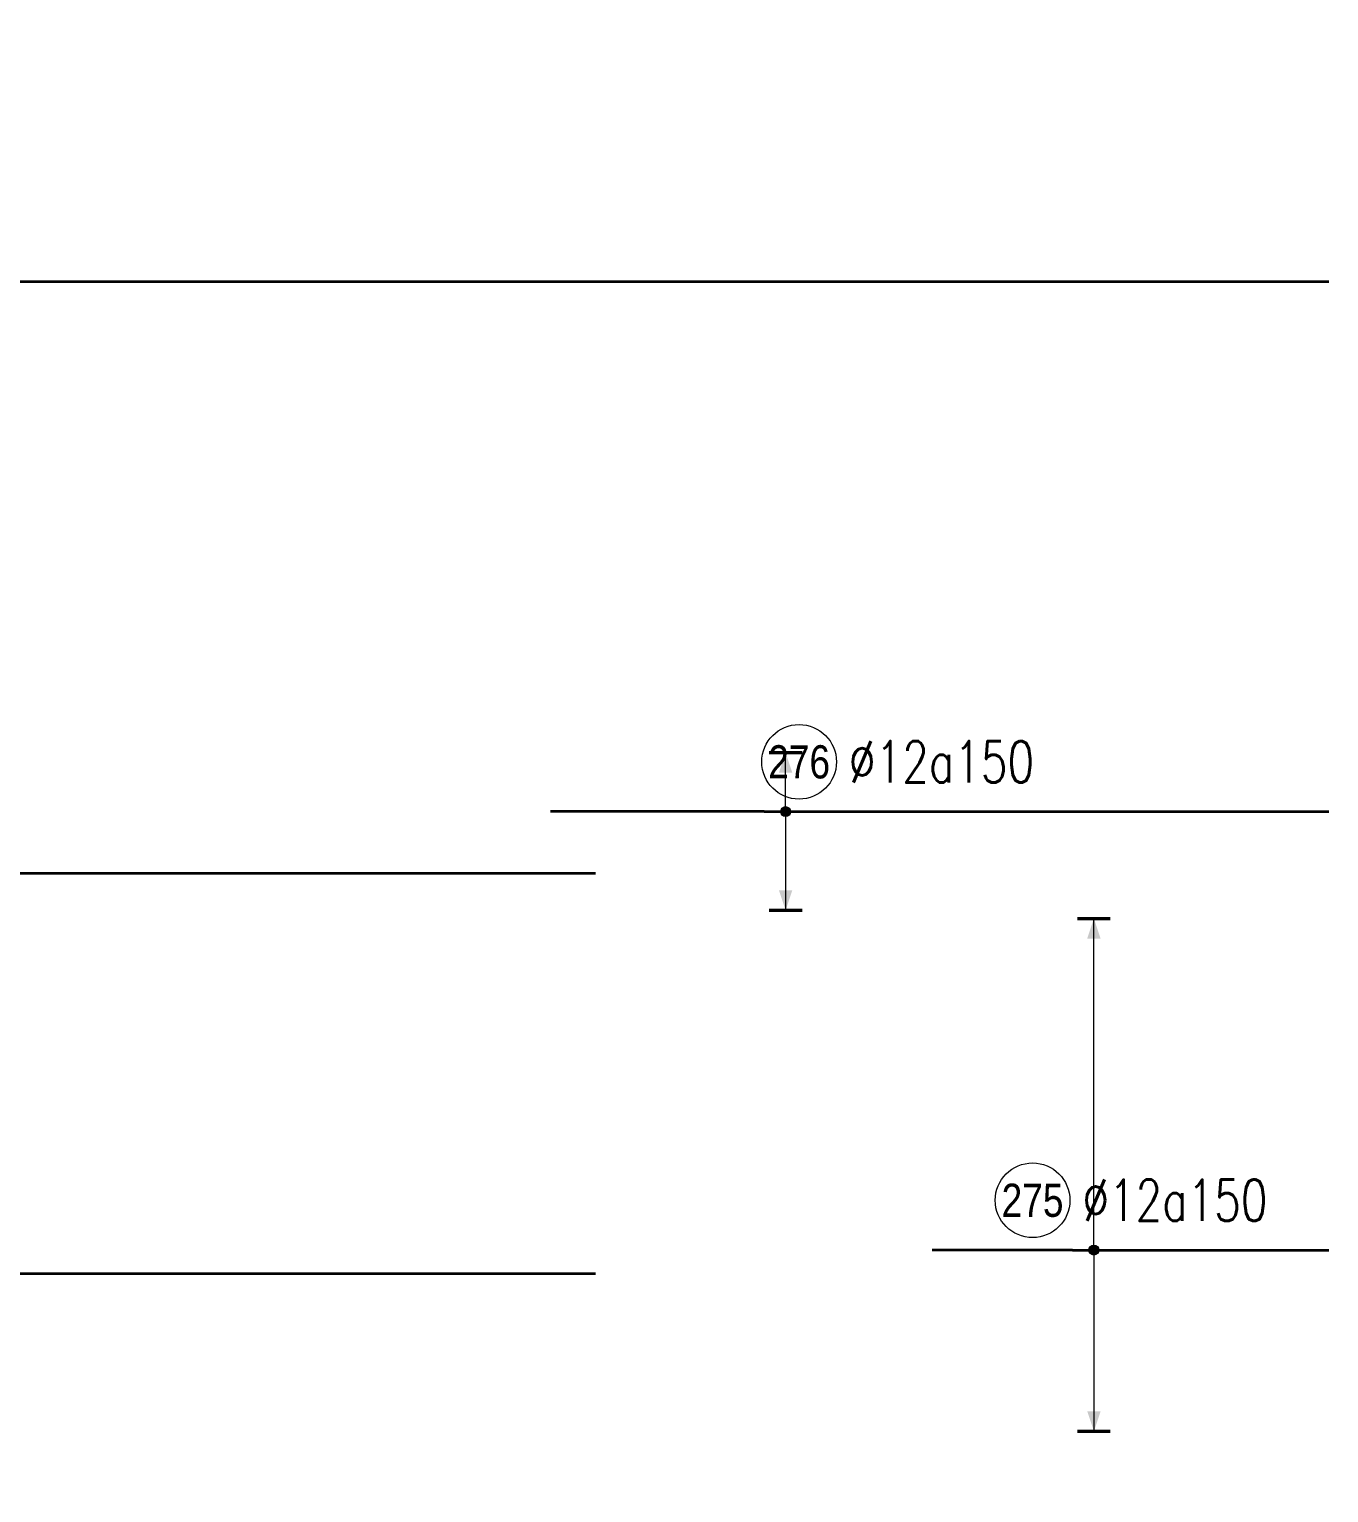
# Model space of a CAD drawing. Header units: millimetres. Extents: x -247377 to 927516, y -864259 to 155594.
# Drawn here: x 537347 to 553011, y 46580 to 64220 of the extents above; entities that cross this region are included whole.
import ezdxf
from ezdxf.enums import TextEntityAlignment as Align

# ---------------------------------------------------------------- set-up
doc = ezdxf.new("R2010")
doc.units = ezdxf.units.MM
doc.header["$MEASUREMENT"] = 0
for name, color, linetype, lineweight in [('NDC_S_DIM', 1, 'Continuous', 15), ('NDC_S_REBAR', 4, 'Continuous', 35), ('NDC_S_VN TEXT', 7, 'Continuous', 20)]:
    doc.layers.add(name, color=color, linetype=linetype, lineweight=lineweight)
doc.styles.add('ARIAL', font='arial.ttf', dxfattribs={"width": 0.8})
doc.styles.add('NDC_EN TXT', font='romans.shx', dxfattribs={"width": 0.8})

# ---------------------------------------------------------------- blocks, each defined once
blk = doc.blocks.new('*U465')
h = blk.add_hatch(color=6)
edge = h.paths.add_edge_path()
edge.add_arc((-2.995, 0), 0.3, 0, 360)
at = {"layer": 'NDC_S_DIM', "color": 8}
for q in [(-2.995, 10.385), (-2.995, -13.115)]:
    blk.add_line((-2.995, 0), q, dxfattribs=at)
for points in [[(-3.995, 10.385, 0.2, 0.2, 0), (-1.995, 10.385, 0, 0, 0)], [(-3.995, -13.115, 0.2, 0.2, 0), (-1.995, -13.115, 0, 0, 0)]]:
    blk.add_lwpolyline(points, format="xyseb", dxfattribs=at)
at = {"layer": 'NDC_S_DIM', "color": 6}
blk.add_circle((-2.995, 0), 0.3, dxfattribs=at)
at = {"layer": 'NDC_S_DIM'}
blk.add_circle((2.099, -2.921), 2.25, dxfattribs=at)
at = {"layer": 'NDC_S_DIM', "color": 8}
for points in [[(-3.395, 9.185), (-2.995, 10.385), (-2.595, 9.185)], [(-3.395, -11.915), (-2.995, -13.115), (-2.595, -11.915)]]:
    blk.add_solid(points, dxfattribs=at)
at = {"layer": 'NDC_S_REBAR'}
for p, q in [((0, 0), (-159.159, 0)), ((-159.159, 0), (-159.159, 0)), ((0, 0), (420.491, 0)), ((420.491, 0), (420.491, 0)), ((420.491, 0), (420.491, 0)), ((-159.159, 0), (-159.159, 0))]:
    blk.add_line(p, q, dxfattribs=at)
at = {"layer": 'NDC_S_VN TEXT', "color": 3, "style": 'NDC_EN TXT', "width": 0.75}
blk.add_attdef('DKT', (5.099, -4.171), '', height=2.5, dxfattribs=at)
at = {"layer": 'NDC_S_VN TEXT', "style": 'ARIAL', "width": 0.8}
blk.add_attdef('KHT', text='', height=2, dxfattribs=at).set_placement((2.099, -2.921), align=Align.MIDDLE_CENTER)
blk = doc.blocks.new('*U744')
h = blk.add_hatch(color=6)
edge = h.paths.add_edge_path()
edge.add_arc((-2.995, 0), 0.3, 0, 360)
at = {"layer": 'NDC_S_DIM', "color": 8}
for q in [(-2.995, 15.099), (-2.995, -21.901)]:
    blk.add_line((-2.995, 0), q, dxfattribs=at)
for points in [[(-3.995, 15.099, 0.2, 0.2, 0), (-1.995, 15.099, 0, 0, 0)], [(-3.995, -21.901, 0.2, 0.2, 0), (-1.995, -21.901, 0, 0, 0)]]:
    blk.add_lwpolyline(points, format="xyseb", dxfattribs=at)
at = {"layer": 'NDC_S_DIM'}
blk.add_circle((2.099, 3), 2.25, dxfattribs=at)
at = {"layer": 'NDC_S_DIM', "color": 6}
blk.add_circle((-2.995, 0), 0.3, dxfattribs=at)
at = {"layer": 'NDC_S_DIM', "color": 8}
for points in [[(-3.395, 13.899), (-2.995, 15.099), (-2.595, 13.899)], [(-3.395, -20.701), (-2.995, -21.901), (-2.595, -20.701)]]:
    blk.add_solid(points, dxfattribs=at)
at = {"layer": 'NDC_S_REBAR'}
for p, q in [((0, 0), (-78.798, 0)), ((-78.798, 0), (-78.798, 0)), ((0, 0), (335.902, 0)), ((335.902, 0), (335.902, 0)), ((335.902, 0), (335.902, 0)), ((-78.798, 0), (-78.798, 0))]:
    blk.add_line(p, q, dxfattribs=at)
at = {"layer": 'NDC_S_VN TEXT', "style": 'ARIAL', "width": 0.8}
blk.add_attdef('KHT', text='', height=2, dxfattribs=at).set_placement((2.099, 3), align=Align.MIDDLE_CENTER)
at = {"layer": 'NDC_S_VN TEXT', "color": 3, "style": 'NDC_EN TXT', "width": 0.75}
blk.add_attdef('DKT', (5.099, 1.75), '', height=2.5, dxfattribs=at)
blk = doc.blocks.new('*U784')
h = blk.add_hatch(color=6)
edge = h.paths.add_edge_path()
edge.add_arc((-2.995, 0), 0.3, 0, 360)
at = {"layer": 'NDC_S_DIM', "color": 8}
for q in [(-2.995, 7.888), (-2.995, -13.23)]:
    blk.add_line((-2.995, 0), q, dxfattribs=at)
for points in [[(-3.995, 7.888, 0.2, 0.2, 0), (-1.995, 7.888, 0, 0, 0)], [(-3.995, -13.23, 0.2, 0.2, 0), (-1.995, -13.23, 0, 0, 0)]]:
    blk.add_lwpolyline(points, format="xyseb", dxfattribs=at)
at = {"layer": 'NDC_S_DIM'}
blk.add_circle((2.099, 3), 2.25, dxfattribs=at)
at = {"layer": 'NDC_S_DIM', "color": 6}
blk.add_circle((-2.995, 0), 0.3, dxfattribs=at)
at = {"layer": 'NDC_S_DIM', "color": 8}
for points in [[(-3.395, 6.688), (-2.995, 7.888), (-2.595, 6.688)], [(-3.395, -12.03), (-2.995, -13.23), (-2.595, -12.03)]]:
    blk.add_solid(points, dxfattribs=at)
at = {"layer": 'NDC_S_REBAR'}
for p, q in [((0, 0), (-171.909, 0)), ((-171.909, 0), (-171.909, 0)), ((0, 0), (420.841, 0)), ((420.841, 0), (420.841, 0)), ((420.841, 0), (420.841, 0)), ((-171.909, 0), (-171.909, 0))]:
    blk.add_line(p, q, dxfattribs=at)
at = {"layer": 'NDC_S_VN TEXT', "style": 'ARIAL', "width": 0.8}
blk.add_attdef('KHT', text='', height=2, dxfattribs=at).set_placement((2.099, 3), align=Align.MIDDLE_CENTER)
at = {"layer": 'NDC_S_VN TEXT', "color": 3, "style": 'NDC_EN TXT', "width": 0.75}
blk.add_attdef('DKT', (5.099, 1.75), '', height=2.5, dxfattribs=at)
blk = doc.blocks.new('*U783')
h = blk.add_hatch(color=6)
edge = h.paths.add_edge_path()
edge.add_arc((1.284, 0), 0.3, 0, 360)
at = {"layer": 'NDC_S_DIM', "color": 8}
for q in [(1.284, 3.55), (1.284, -5.95)]:
    blk.add_line((1.284, 0), q, dxfattribs=at)
for points in [[(0.284, 3.55, 0.2, 0.2, 0), (2.284, 3.55, 0, 0, 0)], [(0.284, -5.95, 0.2, 0.2, 0), (2.284, -5.95, 0, 0, 0)]]:
    blk.add_lwpolyline(points, format="xyseb", dxfattribs=at)
at = {"layer": 'NDC_S_DIM'}
blk.add_circle((2.099, 3), 2.25, dxfattribs=at)
at = {"layer": 'NDC_S_DIM', "color": 6}
blk.add_circle((1.284, 0), 0.3, dxfattribs=at)
at = {"layer": 'NDC_S_DIM', "color": 8}
for points in [[(0.884, 2.35), (1.284, 3.55), (1.684, 2.35)], [(0.884, -4.75), (1.284, -5.95), (1.684, -4.75)]]:
    blk.add_solid(points, dxfattribs=at)
at = {"layer": 'NDC_S_REBAR'}
for p, q in [((0, 0), (-12.882, 0)), ((-12.882, 0), (-12.882, 0)), ((0, 0), (34.018, 0)), ((34.018, 0), (34.018, 0)), ((34.018, 0), (34.018, 0)), ((-12.882, 0), (-12.882, 0))]:
    blk.add_line(p, q, dxfattribs=at)
at = {"layer": 'NDC_S_VN TEXT', "style": 'ARIAL', "width": 0.8}
blk.add_attdef('KHT', text='', height=2, dxfattribs=at).set_placement((2.099, 3), align=Align.MIDDLE_CENTER)
at = {"layer": 'NDC_S_VN TEXT', "color": 3, "style": 'NDC_EN TXT', "width": 0.75}
blk.add_attdef('DKT', (5.099, 1.75), '', height=2.5, dxfattribs=at)
blk = doc.blocks.new('*U782')
h = blk.add_hatch(color=6)
edge = h.paths.add_edge_path()
edge.add_arc((1.284, 0), 0.3, 0, 360)
at = {"layer": 'NDC_S_DIM', "color": 8}
for q in [(1.284, 19.973), (1.284, -10.927)]:
    blk.add_line((1.284, 0), q, dxfattribs=at)
for points in [[(0.284, 19.973, 0.2, 0.2, 0), (2.284, 19.973, 0, 0, 0)], [(0.284, -10.927, 0.2, 0.2, 0), (2.284, -10.927, 0, 0, 0)]]:
    blk.add_lwpolyline(points, format="xyseb", dxfattribs=at)
at = {"layer": 'NDC_S_DIM'}
blk.add_circle((-2.413, 3), 2.25, dxfattribs=at)
at = {"layer": 'NDC_S_DIM', "color": 6}
blk.add_circle((1.284, 0), 0.3, dxfattribs=at)
at = {"layer": 'NDC_S_DIM', "color": 8}
for points in [[(0.884, 18.773), (1.284, 19.973), (1.684, 18.773)], [(0.884, -9.727), (1.284, -10.927), (1.684, -9.727)]]:
    blk.add_solid(points, dxfattribs=at)
at = {"layer": 'NDC_S_REBAR'}
for p, q in [((0, 0), (-8.463, 0)), ((-8.463, 0), (-8.463, 0)), ((0, 0), (15.437, 0)), ((15.437, 0), (15.437, 0)), ((15.437, 0), (15.437, 0)), ((-8.463, 0), (-8.463, 0))]:
    blk.add_line(p, q, dxfattribs=at)
at = {"layer": 'NDC_S_VN TEXT', "style": 'ARIAL', "width": 0.8}
blk.add_attdef('KHT', text='', height=2, dxfattribs=at).set_placement((-2.413, 3), align=Align.MIDDLE_CENTER)
at = {"layer": 'NDC_S_VN TEXT', "color": 3, "style": 'NDC_EN TXT', "width": 0.75}
blk.add_attdef('DKT', (0.587, 1.75), '', height=2.5, dxfattribs=at)

msp = doc.modelspace()

# ---------------------------------------------------------------- block references
at = {"xscale": 200, "yscale": 200, "zscale": 200}
for name, p, values in [('*U744', (485830.2, 61180.3), {'KHT': '272', 'DKT': '%%C12a150'}), ('*U783', (546206.9, 54790), {'KHT': '276', 'DKT': '%%c12a150'}), ('*U784', (460002.5, 54046.1), {'KHT': '263', 'DKT': '%%c12a300'}), ('*U782', (549923.1, 49505.5), {'KHT': '275', 'DKT': '%%c12a150'}), ('*U465', (460072.4, 49223), {'KHT': '262', 'DKT': '%%C12a150'})]:
    msp.add_blockref(name, p, dxfattribs=at).add_auto_attribs(values)

doc.saveas('drawing.dxf')
